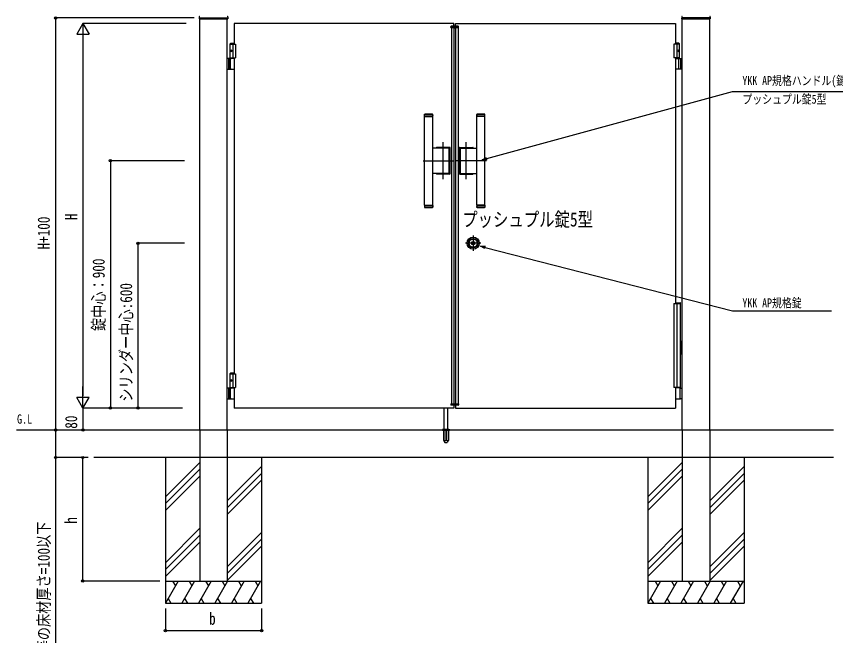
# Model space of a CAD drawing. Units: millimetres, scale not verified. Extents: x -4205 to 4205, y -2970 to 2970.
# Drawn here: x -1600 to 1381, y -976 to 1278 of the extents above; entities that cross this region are included whole.
import ezdxf
from ezdxf.enums import TextEntityAlignment as Align

# ---------------------------------------------------------------- set-up
doc = ezdxf.new("R2010")
doc.units = ezdxf.units.MM
doc.header["$LTSCALE"] = 10
for name, color, linetype in [('0-2_USER1', 3, 'Continuous'), ('0-3_YKK_12', 2, 'Continuous'), ('0-5_YKK_A1', 4, 'Continuous'), ('0-6_YKK_D', 6, 'Continuous')]:
    doc.layers.add(name, color=color, linetype=linetype)
doc.styles.add('ＭＳ ゴシック', font='')
doc.styles.get('ＭＳ ゴシック').set_extended_font_data('MS Gothic')

msp = doc.modelspace()

# ---------------------------------------------------------------- linework, layer by layer
at = {"layer": '0-3_YKK_12'}
for p, q in [((-4.98, 1234.33), (-4.98, 1244.33)), ((-46.98, 684.94), (-46.98, 819.72)), ((37.02, 684.94), (37.02, 819.72)), ((-120.01, 752.33), (-7.98, 752.33)), ((110.05, 752.33), (-1.98, 752.33)), ((62.02, 480.6), (62.02, 424.06)), ((90.29, 452.33), (33.75, 452.33))]:
    msp.add_line(p, q, dxfattribs=at)
at = {"layer": '0-5_YKK_A1'}
for p, q in [((-934.73, 1276.02), (-935.08, 1269.36)), ((-934.58, 1268.83), (-831.38, 1268.83)), ((-932.98, 1272.33), (-932.98, 1268.83)), ((-932.98, -227.67), (-932.98, 1268.83)), ((-832.98, -227.67), (-832.98, 1268.83)), ((-831.23, 1276.02), (-830.88, 1269.36)), ((-7.98, 1241.83), (-7.98, 1252.33)), ((-1.98, 1241.83), (-1.98, 1252.33)), ((821.27, 1276.02), (820.92, 1269.36)), ((821.42, 1268.83), (924.62, 1268.83)), ((823.02, -227.67), (823.02, 1268.83)), ((923.02, 1272.33), (923.02, 1268.83)), ((923.02, -227.67), (923.02, 1268.83)), ((924.77, 1276.02), (925.12, 1269.36)), ((-18.88, 1236.83), (-18.67, 1240.88)), ((-18.88, 1236.83), (8.92, 1236.83)), ((7.71, 1241.83), (-17.67, 1241.83)), ((-16.98, 1238.83), (7.02, 1238.83)), ((-16.98, 1238.83), (-16.98, 1236.83)), ((-16.98, 1236.83), (-16.98, -132.17)), ((-7.98, 1236.83), (-7.98, -132.17)), ((-1.98, 1236.83), (-1.98, -132.17)), ((7.02, 1238.83), (7.02, 1236.83)), ((7.02, 1236.83), (7.02, -132.17)), ((8.92, 1236.83), (8.71, 1240.88)), ((-820.48, 1180.33), (-822.48, 1178.33)), ((-822.48, 1124.33), (-822.48, 1178.33)), ((-822.48, 1178.33), (-807.98, 1178.33)), ((-820.48, 1180.33), (-807.98, 1180.33)), ((-812.98, 1177.33), (-812.98, 1127.33)), ((810.52, 1180.33), (798.02, 1180.33)), ((812.52, 1178.33), (798.02, 1178.33)), ((803.02, 1177.33), (803.02, 1127.33)), ((810.52, 1180.33), (812.52, 1178.33)), ((812.52, 1124.33), (812.52, 1178.33)), ((-821.18, 1154.43), (-821.78, 1154.43)), ((-821.18, 1150.23), (-821.78, 1150.23)), ((-820.17, 1152.75), (-820.76, 1152.75)), ((-820.17, 1151.91), (-820.76, 1151.91)), ((810.21, 1152.75), (810.8, 1152.75)), ((810.21, 1151.91), (810.8, 1151.91)), ((811.22, 1154.43), (811.82, 1154.43)), ((811.22, 1150.23), (811.82, 1150.23)), ((-807.98, 1124.33), (-832.98, 1124.33)), ((-828.98, 1124.33), (-828.98, 1086.33)), ((-826.48, 1124.33), (-826.48, 1086.33)), ((-822.48, 1127.33), (-802.98, 1127.33)), ((-820.79, 1087.83), (-820.79, 1122.83)), ((-807.98, 1127.33), (-807.98, -22.67)), ((812.52, 1127.33), (793.02, 1127.33)), ((798.02, 1127.33), (798.02, 233.33)), ((798.02, 1124.33), (823.02, 1124.33)), ((810.83, 1087.83), (810.83, 1122.83)), ((816.52, 1124.33), (816.52, 1086.33)), ((819.02, 1124.33), (819.02, 1086.33)), ((-832.98, 1086.33), (-807.98, 1086.33)), ((823.02, 1086.33), (798.02, 1086.33)), ((-114.98, 921.33), (-114.48, 921.83)), ((-84.98, 921.33), (-114.98, 921.33)), ((-114.98, 914.83), (-114.98, 921.33)), ((-84.98, 914.83), (-114.98, 914.83)), ((-114.98, 590.83), (-114.98, 913.83)), ((-114.98, 913.83), (-84.98, 913.83)), ((-113.98, 913.83), (-113.98, 914.83)), ((-85.98, 913.83), (-85.98, 914.83)), ((-84.98, 914.83), (-84.98, 921.33)), ((-84.98, 918.61), (-84.98, 917.61)), ((-84.98, 590.83), (-84.98, 913.83)), ((75.02, 921.33), (105.02, 921.33)), ((75.02, 914.83), (75.02, 921.33)), ((75.02, 918.61), (75.02, 917.61)), ((75.02, 914.83), (105.02, 914.83)), ((75.02, 590.83), (75.02, 913.83)), ((105.02, 913.83), (75.02, 913.83)), ((76.02, 913.83), (76.02, 914.83)), ((104.02, 913.83), (104.02, 914.83)), ((105.02, 921.33), (104.52, 921.83)), ((105.02, 914.83), (105.02, 921.33)), ((105.02, 590.83), (105.02, 913.83)), ((-27.63, 798.83), (-84.98, 798.83)), ((-23.48, 800.83), (-70.48, 800.83)), ((-23.98, 800.33), (-69.98, 800.33)), ((-25.63, 707.83), (-25.63, 796.83)), ((-21.98, 706.33), (-21.98, 798.33)), ((-21.48, 705.83), (-21.48, 798.83)), ((11.52, 705.83), (11.52, 798.83)), ((12.02, 706.33), (12.02, 798.33)), ((13.52, 800.83), (60.52, 800.83)), ((14.02, 800.33), (60.02, 800.33)), ((15.67, 707.83), (15.67, 796.83)), ((17.67, 798.83), (75.02, 798.83)), ((-27.63, 705.83), (-84.98, 705.83)), ((-23.48, 703.83), (-70.48, 703.83)), ((-23.98, 704.33), (-69.98, 704.33)), ((13.52, 703.83), (60.52, 703.83)), ((14.02, 704.33), (60.02, 704.33)), ((17.67, 705.83), (75.02, 705.83)), ((-114.98, 590.83), (-84.98, 590.83)), ((-84.98, 589.83), (-114.98, 589.83)), ((-114.98, 589.83), (-114.98, 583.33)), ((-84.98, 583.33), (-114.98, 583.33)), ((-114.98, 583.33), (-114.48, 582.83)), ((-113.98, 590.83), (-113.98, 589.83)), ((-85.98, 590.83), (-85.98, 589.83)), ((-84.98, 589.83), (-84.98, 583.33)), ((-84.98, 586.05), (-84.98, 587.05)), ((105.02, 590.83), (75.02, 590.83)), ((75.02, 589.83), (105.02, 589.83)), ((75.02, 589.83), (75.02, 583.33)), ((75.02, 586.05), (75.02, 587.05)), ((75.02, 583.33), (105.02, 583.33)), ((76.02, 590.83), (76.02, 589.83)), ((104.02, 590.83), (104.02, 589.83)), ((105.02, 583.33), (104.52, 582.83)), ((105.02, 589.83), (105.02, 583.33)), ((57.86, 451.39), (57.86, 453.27)), ((58.16, 453.57), (58.81, 453.57)), ((58.16, 451.09), (58.81, 451.09)), ((58.92, 453.61), (59.11, 453.73)), ((58.92, 451.05), (59.11, 450.92)), ((59.11, 453.73), (60.17, 453.73)), ((59.11, 450.92), (60.17, 450.92)), ((60.17, 453.73), (60.33, 453.16)), ((60.17, 450.92), (60.27, 451.29)), ((60.42, 451.29), (60.27, 451.29)), ((60.52, 453.01), (60.71, 453.01)), ((60.98, 452.2), (60.7, 451.48)), ((60.98, 453.36), (60.9, 453.14)), ((60.98, 453.36), (62.13, 453.36)), ((61.12, 452.29), (61.35, 452.29)), ((61.5, 452.17), (61.61, 451.54)), ((63.06, 451.29), (61.91, 451.29)), ((62.54, 452.49), (62.43, 453.12)), ((62.92, 452.37), (62.69, 452.37)), ((63.06, 452.46), (63.34, 453.18)), ((63.06, 451.29), (63.14, 451.52)), ((63.52, 451.65), (63.33, 451.65)), ((63.62, 453.36), (63.77, 453.36)), ((63.86, 450.92), (63.71, 451.5)), ((63.86, 453.73), (63.77, 453.36)), ((64.93, 453.73), (63.86, 453.73)), ((64.93, 450.92), (63.86, 450.92)), ((65.12, 453.61), (64.93, 453.73)), ((65.12, 451.05), (64.93, 450.92)), ((65.88, 453.57), (65.23, 453.57)), ((65.88, 451.09), (65.23, 451.09)), ((66.18, 451.39), (66.18, 453.27)), ((793.02, 233.33), (793.02, -72.67)), ((793.02, 233.33), (817.02, 233.33)), ((798.02, 235.33), (815.77, 235.33)), ((803.02, 233.33), (803.02, -72.67)), ((816.77, 233.33), (816.77, 234.33)), ((817.02, 97.33), (817.02, 233.33)), ((818.02, 97.33), (816.05, 97.33)), ((816.05, 97.33), (816.05, 47.33)), ((818.02, 97.33), (818.02, 47.33)), ((818.02, 47.33), (816.05, 47.33)), ((817.02, -72.67), (817.02, 47.33)), ((-820.48, -19.67), (-822.48, -21.67)), ((-822.48, -75.67), (-822.48, -21.67)), ((-822.48, -21.67), (-807.98, -21.67)), ((-820.48, -19.67), (-807.98, -19.67)), ((-812.98, -22.67), (-812.98, -72.67)), ((-821.18, -45.57), (-821.78, -45.57)), ((-821.18, -49.77), (-821.78, -49.77)), ((-820.17, -47.25), (-820.76, -47.25)), ((-820.17, -48.09), (-820.76, -48.09)), ((-807.98, -75.67), (-832.98, -75.67)), ((-828.98, -75.67), (-828.98, -113.67)), ((-826.48, -75.67), (-826.48, -113.67)), ((-822.48, -72.67), (-802.98, -72.67)), ((-820.79, -112.17), (-820.79, -77.17)), ((-807.98, -72.67), (-807.98, -147.67)), ((817.02, -72.67), (793.02, -72.67)), ((798.02, -72.67), (798.02, -147.67)), ((815.37, -74.67), (798.02, -74.67)), ((816.02, -74.67), (798.02, -74.67)), ((814.58, -76.17), (814.58, -113.17)), ((815.66, -74.76), (815.65, -74.75)), ((816.89, -75.59), (815.66, -74.76)), ((816.02, -72.67), (816.02, -74.67)), ((817.17, -75.67), (823.02, -75.67)), ((-832.98, -113.67), (-807.98, -113.67)), ((798.02, -114.67), (815.37, -114.67)), ((815.65, -114.59), (815.66, -114.58)), ((815.66, -114.58), (816.89, -113.75)), ((823.02, -113.67), (817.17, -113.67)), ((-7.98, -147.67), (-807.98, -147.67)), ((-42.98, -224.67), (-42.98, -147.17)), ((-29.98, -224.67), (-29.98, -147.17)), ((-18.88, -132.17), (8.92, -132.17)), ((-18.88, -132.17), (-18.67, -136.22)), ((7.71, -137.17), (-17.67, -137.17)), ((-16.98, -134.17), (-16.98, -132.17)), ((-16.98, -134.17), (7.02, -134.17)), ((-7.98, -137.17), (-7.98, -147.67)), ((-1.98, -137.17), (-1.98, -147.67)), ((-1.98, -147.67), (798.02, -147.67)), ((7.02, -134.17), (7.02, -132.17)), ((8.92, -132.17), (8.71, -136.22)), ((1373.02, -227.67), (-1600.45, -227.67)), ((-932.98, -227.67), (-932.98, -777.67)), ((-832.98, -227.67), (-832.98, -777.67)), ((-49.48, -226.83), (-49.48, -227.67)), ((-49.48, -227.67), (-23.48, -227.67)), ((-49.19, -226.13), (-23.77, -226.13)), ((-45.48, -224.67), (-48.82, -225.89)), ((-45.73, -227.67), (-45.73, -264.7)), ((-45.48, -224.67), (-27.48, -224.67)), ((-45.17, -227.67), (-45.17, -265.67)), ((-37.48, -227.67), (-37.48, -265.67)), ((-35.48, -227.67), (-35.48, -265.67)), ((-27.79, -227.67), (-27.79, -265.67)), ((-27.48, -224.67), (-24.14, -225.89)), ((-27.23, -227.67), (-27.23, -264.7)), ((-23.48, -226.83), (-23.48, -227.67)), ((823.02, -227.67), (823.02, -777.67)), ((923.02, -227.67), (923.02, -777.67)), ((-45.73, -264.7), (-40.84, -273.17)), ((-45.17, -265.67), (-37.48, -265.67)), ((-37.48, -264.7), (-35.48, -264.7)), ((-35.48, -265.67), (-27.79, -265.67)), ((-27.23, -264.7), (-32.12, -273.17)), ((-39.97, -273.67), (-32.99, -273.67)), ((1373.02, -327.67), (-1318.71, -327.67)), ((-1057.98, -327.67), (-1057.98, -857.67)), ((-707.98, -327.67), (-707.98, -857.67)), ((698.02, -327.67), (698.02, -857.67)), ((1048.02, -327.67), (1048.02, -857.67)), ((-932.98, -345.46), (-1057.98, -470.46)), ((823.02, -345.46), (698.02, -470.46)), ((-932.98, -370.46), (-1057.98, -495.46)), ((-707.98, -360.46), (-832.98, -485.46)), ((-707.98, -385.46), (-832.98, -510.46)), ((823.02, -370.46), (698.02, -495.46)), ((1048.02, -360.46), (923.02, -485.46)), ((1048.02, -385.46), (923.02, -510.46)), ((-932.98, -395.46), (-1057.98, -520.46)), ((-707.98, -410.46), (-832.98, -535.46)), ((823.02, -395.46), (698.02, -520.46)), ((1048.02, -410.46), (923.02, -535.46)), ((-932.98, -585.46), (-1057.98, -710.46)), ((823.02, -585.46), (698.02, -710.46)), ((-932.98, -610.46), (-1057.98, -735.46)), ((-707.98, -600.46), (-832.98, -725.46)), ((-707.98, -625.46), (-832.98, -750.46)), ((823.02, -610.46), (698.02, -735.46)), ((1048.02, -600.46), (923.02, -725.46)), ((1048.02, -625.46), (923.02, -750.46)), ((-932.98, -635.46), (-1057.98, -760.46)), ((-707.98, -650.46), (-832.98, -775.46)), ((823.02, -635.46), (698.02, -760.46)), ((1048.02, -650.46), (923.02, -775.46)), ((-1057.98, -777.67), (-707.98, -777.67)), ((-1011.79, -777.67), (-1057.98, -857.67)), ((-1031.79, -777.67), (-1021.79, -794.99)), ((-951.79, -777.67), (-997.98, -857.67)), ((-971.79, -777.67), (-961.79, -794.99)), ((-891.79, -777.67), (-937.98, -857.67)), ((-932.98, -777.67), (-832.98, -777.67)), ((-911.79, -777.67), (-901.79, -794.99)), ((-831.79, -777.67), (-877.98, -857.67)), ((-851.79, -777.67), (-841.79, -794.99)), ((-771.79, -777.67), (-817.98, -857.67)), ((-791.79, -777.67), (-781.79, -794.99)), ((-711.79, -777.67), (-757.98, -857.67)), ((-731.79, -777.67), (-721.79, -794.99)), ((698.02, -777.67), (1048.02, -777.67)), ((744.21, -777.67), (698.02, -857.67)), ((724.21, -777.67), (734.21, -794.99)), ((804.21, -777.67), (758.02, -857.67)), ((784.21, -777.67), (794.21, -794.99)), ((864.21, -777.67), (818.02, -857.67)), ((823.02, -777.67), (923.02, -777.67)), ((844.21, -777.67), (854.21, -794.99)), ((924.21, -777.67), (878.02, -857.67)), ((904.21, -777.67), (914.21, -794.99)), ((984.21, -777.67), (938.02, -857.67)), ((964.21, -777.67), (974.21, -794.99)), ((1044.21, -777.67), (998.02, -857.67)), ((1024.21, -777.67), (1034.21, -794.99)), ((-1057.98, -857.67), (-707.98, -857.67)), ((-1047.98, -840.35), (-1037.98, -857.67)), ((-987.98, -840.35), (-977.98, -857.67)), ((-927.98, -840.35), (-917.98, -857.67)), ((-867.98, -840.35), (-857.98, -857.67)), ((-807.98, -840.35), (-797.98, -857.67)), ((-747.98, -840.35), (-737.98, -857.67)), ((698.02, -857.67), (1048.02, -857.67)), ((708.02, -840.35), (718.02, -857.67)), ((768.02, -840.35), (778.02, -857.67)), ((828.02, -840.35), (838.02, -857.67)), ((888.02, -840.35), (898.02, -857.67)), ((948.02, -840.35), (958.02, -857.67)), ((1008.02, -840.35), (1018.02, -857.67))]:
    msp.add_line(p, q, dxfattribs=at)
for points in [[(-932.98, 1272.33), (-832.98, 1272.33), (-832.98, 1268.83)], [(-7.98, 1252.33), (-807.98, 1252.33), (-807.98, 1177.33)], [(-1.98, 1252.33), (798.02, 1252.33), (798.02, 1177.33)], [(923.02, 1272.33), (823.02, 1272.33), (823.02, 1268.83)], [(-822.48, 1177.33), (-802.98, 1177.33), (-802.98, 1127.33)], [(812.52, 1177.33), (793.02, 1177.33), (793.02, 1127.33)], [(-821.89, 1153.59), (-821.92, 1153.43), (-821.96, 1153.27), (-822.03, 1153.12), (-822.11, 1153), (-822.21, 1152.89), (-822.27, 1152.84)], [(-822.27, 1151.82), (-822.21, 1151.77), (-822.11, 1151.66), (-822.03, 1151.54), (-821.96, 1151.39), (-821.92, 1151.23), (-821.89, 1151.07)], [(-820.76, 1152.75), (-820.87, 1152.77), (-820.98, 1152.81), (-821.08, 1152.89), (-821.17, 1153), (-821.24, 1153.12), (-821.28, 1153.27), (-821.3, 1153.43), (-821.3, 1153.59)], [(-821.3, 1151.07), (-821.3, 1151.23), (-821.28, 1151.39), (-821.24, 1151.54), (-821.17, 1151.66), (-821.08, 1151.77), (-820.98, 1151.85), (-820.87, 1151.89), (-820.76, 1151.91)], [(810.8, 1152.75), (810.91, 1152.77), (811.02, 1152.81), (811.12, 1152.89), (811.21, 1153), (811.28, 1153.12), (811.32, 1153.27), (811.34, 1153.43), (811.34, 1153.59)], [(811.34, 1151.07), (811.34, 1151.23), (811.32, 1151.39), (811.28, 1151.54), (811.21, 1151.66), (811.12, 1151.77), (811.02, 1151.85), (810.91, 1151.89), (810.8, 1151.91)], [(811.93, 1153.59), (811.96, 1153.43), (812, 1153.27), (812.07, 1153.12), (812.15, 1153), (812.25, 1152.89), (812.31, 1152.84)], [(812.31, 1151.82), (812.25, 1151.77), (812.15, 1151.66), (812.07, 1151.54), (812, 1151.39), (811.96, 1151.23), (811.93, 1151.07)], [(-114.48, 921.83), (-85.48, 921.83), (-84.98, 921.33)], [(104.52, 921.83), (75.52, 921.83), (75.02, 921.33)], [(-114.48, 582.83), (-85.48, 582.83), (-84.98, 583.33)], [(104.52, 582.83), (75.52, 582.83), (75.02, 583.33)], [(-822.48, -22.67), (-802.98, -22.67), (-802.98, -72.67)], [(-821.89, -46.41), (-821.92, -46.57), (-821.96, -46.73), (-822.03, -46.88), (-822.11, -47), (-822.21, -47.11), (-822.27, -47.16)], [(-822.27, -48.18), (-822.21, -48.23), (-822.11, -48.34), (-822.03, -48.46), (-821.96, -48.61), (-821.92, -48.77), (-821.89, -48.93)], [(-820.76, -47.25), (-820.87, -47.23), (-820.98, -47.19), (-821.08, -47.11), (-821.17, -47), (-821.24, -46.88), (-821.28, -46.73), (-821.3, -46.57), (-821.3, -46.41)], [(-821.3, -48.93), (-821.3, -48.77), (-821.28, -48.61), (-821.24, -48.46), (-821.17, -48.34), (-821.08, -48.23), (-820.98, -48.15), (-820.87, -48.11), (-820.76, -48.09)]]:
    msp.add_lwpolyline(points, dxfattribs=at)
for radius in [22, 17, 15, 6.35, 5.6, 4.3]:
    msp.add_circle((62.02, 452.33), radius, dxfattribs=at)
for centre, radius, start, end in [((-934.58, 1269.33), 0.5, 177, 270), ((-932.73, 1275.91), 2, 99.00123, 177), ((-833.23, 1275.91), 2, 3, 80.99877), ((-831.38, 1269.33), 0.5, 270, 3), ((821.42, 1269.33), 0.5, 177, 270), ((823.27, 1275.91), 2, 99.00123, 177), ((922.77, 1275.91), 2, 3, 80.99877), ((924.62, 1269.33), 0.5, 270, 3), ((-17.67, 1240.83), 1, 90, 177), ((7.71, 1240.83), 1, 3, 90), ((-819.29, 1122.83), 1.5, 90, 180), ((809.33, 1122.83), 1.5, 0, 90), ((-819.29, 1087.83), 1.5, 180, 270), ((809.33, 1087.83), 1.5, 270, 0), ((-99.98, 739.83), 182.5, 85.75781, 94.24219), ((90.02, 739.83), 182.5, 85.75781, 94.24219), ((-70.48, 798.83), 2, 90, 180), ((-69.98, 798.33), 2, 90, 165.52249), ((-27.63, 796.83), 2, 0, 90), ((-23.98, 798.33), 2, 0, 90), ((-23.48, 798.83), 2, 0, 90), ((13.52, 798.83), 2, 90, 180), ((14.02, 798.33), 2, 90, 180), ((17.67, 796.83), 2, 90, 180), ((60.02, 798.33), 2, 14.47751, 90), ((60.52, 798.83), 2, 0, 90), ((-70.48, 705.83), 2, 180, 181.52315), ((-70.48, 705.83), 2, 180, 270), ((-69.98, 706.33), 2, 194.47751, 270), ((-27.63, 707.83), 2, 270, 0), ((-23.98, 706.33), 2, 270, 0), ((-23.48, 705.83), 2, 270, 0), ((13.52, 705.83), 2, 180, 270), ((14.02, 706.33), 2, 180, 270), ((17.67, 707.83), 2, 180, 270), ((60.02, 706.33), 2, 270, 345.52249), ((60.52, 705.83), 2, 270, 0), ((60.52, 705.83), 2, 358.47685, 0), ((-99.98, 764.83), 182.5, 265.75781, 274.24219), ((90.02, 764.83), 182.5, 265.75781, 274.24219), ((58.16, 453.27), 0.3, 90, 180), ((58.16, 451.39), 0.3, 180, 270), ((58.81, 453.77), 0.2, 270, 305), ((58.81, 450.89), 0.2, 55, 90), ((60.52, 453.21), 0.2, 195, 270), ((60.42, 451.59), 0.3, 270, 338), ((60.71, 453.21), 0.2, 270, 340), ((61.12, 452.14), 0.15, 90, 158), ((61.35, 452.14), 0.15, 10, 90), ((61.91, 451.59), 0.3, 190, 270), ((62.13, 453.06), 0.3, 10, 90), ((62.69, 452.52), 0.15, 190, 270), ((62.92, 452.52), 0.15, 270, 338), ((63.33, 451.45), 0.2, 90, 160), ((63.62, 453.06), 0.3, 90, 158), ((63.52, 451.45), 0.2, 15, 90), ((65.23, 453.77), 0.2, 235, 270), ((65.23, 450.89), 0.2, 90, 125), ((65.88, 453.27), 0.3, 0, 90), ((65.88, 451.39), 0.3, 270, 0), ((815.77, 234.33), 1, 0, 90), ((-819.29, -77.17), 1.5, 90, 180), ((815.37, -75.17), 0.5, 56.30993, 90), ((817.17, -75.17), 0.5, 236.30993, 270.00001), ((-819.29, -112.17), 1.5, 180, 270), ((815.37, -114.17), 0.5, 270, 303.69007), ((817.17, -114.17), 0.5, 89.99999, 123.69007), ((-17.67, -136.17), 1, 183, 270), ((7.71, -136.17), 1, 270, 357), ((-48.48, -226.83), 1, 110, 180), ((-24.48, -226.83), 1, 0, 70), ((-39.97, -272.67), 1, 210, 270), ((-32.99, -272.67), 1, 270, 330)]:
    msp.add_arc(centre, radius, start, end, dxfattribs=at)
for centre in [(-819.82, 1152.33), (809.86, 1152.33), (-819.82, -47.67)]:
    msp.add_ellipse(centre, major_axis=(0, -3.5), ratio=0.707107, dxfattribs=at)
for centre, start_param, end_param in [((-815.59, 1152.33), 1.3352921, 1.4303349), ((-815.59, 1152.33), 1.7112577, 1.8063006), ((-815, 1152.33), 1.3352921, 1.4303349), ((-815, 1152.33), 1.7112577, 1.8063006), ((-813.81, 1152.33), 1.5241127, 1.6174799), ((803.85, 1152.33), 4.6657054, 4.7590726), ((805.04, 1152.33), 4.8528504, 4.9478932), ((805.04, 1152.33), 4.4768847, 4.5719276), ((805.63, 1152.33), 4.8528504, 4.9478932), ((805.63, 1152.33), 4.4768847, 4.5719276), ((-815.59, -47.67), 1.3352921, 1.4303349), ((-815.59, -47.67), 1.7112577, 1.8063006), ((-815, -47.67), 1.3352921, 1.4303349), ((-815, -47.67), 1.7112577, 1.8063006), ((-813.81, -47.67), 1.5241127, 1.6174799)]:
    msp.add_ellipse(centre, major_axis=(0, 9), ratio=0.707107, start_param=start_param, end_param=end_param, dxfattribs=at)
at = {"layer": '0-6_YKK_D'}
for p, q in [((-952.98, 1272.33), (-1458.83, 1272.33)), ((-1457.83, 1272.33), (-1457.83, -227.67)), ((-1358, 1252.33), (-1380.5, 1213.36)), ((-982.98, 1252.33), (-1359, 1252.33)), ((-1358, 1252.33), (-1335.5, 1213.36)), ((-1358, 1252.33), (-1358, 1174.39)), ((-1380.5, 1213.36), (-1335.5, 1213.36)), ((-1358, 1207.33), (-1358, -102.67)), ((-988.06, 752.33), (-1259, 752.33)), ((-1258, 752.33), (-1258, -147.67)), ((-988.06, 452.33), (-1159, 452.33)), ((-1158, 452.33), (-1158, -147.67)), ((-1358, -147.67), (-1358, -69.73)), ((-1358, -147.67), (-1380.5, -108.7)), ((-1335.5, -108.7), (-1380.5, -108.7)), ((-1358, -147.67), (-1335.5, -108.7)), ((-995.47, -147.67), (-1359, -147.67)), ((-995.47, -147.67), (-1359, -147.67)), ((-1358, -147.67), (-1358, -227.67)), ((-995.47, -147.67), (-1259, -147.67)), ((-995.47, -147.67), (-1159, -147.67)), ((-1082.62, -227.67), (-1458.83, -227.67)), ((-1402.16, -227.67), (-1458.83, -227.67)), ((-1252.98, -227.67), (-1359, -227.67)), ((-1338.71, -327.67), (-1458.83, -327.67)), ((-1359, -777.66), (-1359, -327.67)), ((-1077.97, -777.66), (-1360, -777.66)), ((-1058, -877.67), (-1058, -958.67)), ((-708, -877.67), (-708, -958.67)), ((-1058, -957.67), (-708, -957.67))]:
    msp.add_line(p, q, dxfattribs=at)
for points in [[(95.02, 755.57), (111.42, 760.06), (1006.02, 1004.77), (1654.75, 1004.77)], [(112.62, 755.66), (95.02, 755.57), (110.22, 764.45)], [(104.62, 432.86), (89.28, 441.5), (106.88, 441.69)], [(89.28, 441.5), (105.75, 437.28), (1006.02, 206.58), (1366.31, 206.58)], [(-1457.83, -227.67), (-1457.83, -327.67), (-1457.83, -1480.67)]]:
    msp.add_lwpolyline(points, dxfattribs=at)
for centre in [(-1457.83, 1272.33), (-1258, 752.33), (-1158, 452.33), (-1258, -147.67), (-1158, -147.67), (-1457.83, -227.67), (-1457.83, -227.67), (-1358, -227.67), (-1457.83, -327.67), (-1359, -327.67), (-1359, -777.66), (-1058, -957.67), (-708, -957.67)]:
    msp.add_circle(centre, 4.25, dxfattribs=at)

# ---------------------------------------------------------------- texts
at = {"layer": '0-2_USER1', "style": 'ＭＳ ゴシック', "width": 0.8}
for s, height, p in [('プッシュプル錠5型', 51.32, (22.25, 497.62)), ('G.L', 33.99, (-1598.18, -214.84))]:
    msp.add_text(s, height=height, dxfattribs=at).set_placement(p, align=Align.BOTTOM_LEFT)
at = {"layer": '0-6_YKK_D', "style": 'ＭＳ ゴシック', "width": 0.8}
for s, height, p in [('YKK AP規格ハンドル(鍵なし)', 32.99, (1042.02, 1017.72)), ('プッシュプル錠5型', 32.99, (1042.02, 950.22)), ('YKK AP規格錠', 32.99, (1042.02, 208.53)), ('b', 43.99, (-899, -949.67))]:
    msp.add_text(s, height=height, dxfattribs=at).set_placement(p, align=Align.BOTTOM_LEFT)
for s, p in [('H+100', (-1465.83, 429.53)), ('H', (-1366, 536.33)), ('錠中心：900', (-1266, 132.73)), ('シリンダー中心:600', (-1166, -124.47)), ('80', (-1366, -222.87)), ('インターロッキング等の床材厚さ=100以下', (-1465.83, -1472.67)), ('h', (-1367, -568.67))]:
    msp.add_text(s, height=43.99, rotation=90, dxfattribs=at).set_placement(p, align=Align.BOTTOM_LEFT)

doc.saveas('drawing.dxf')
